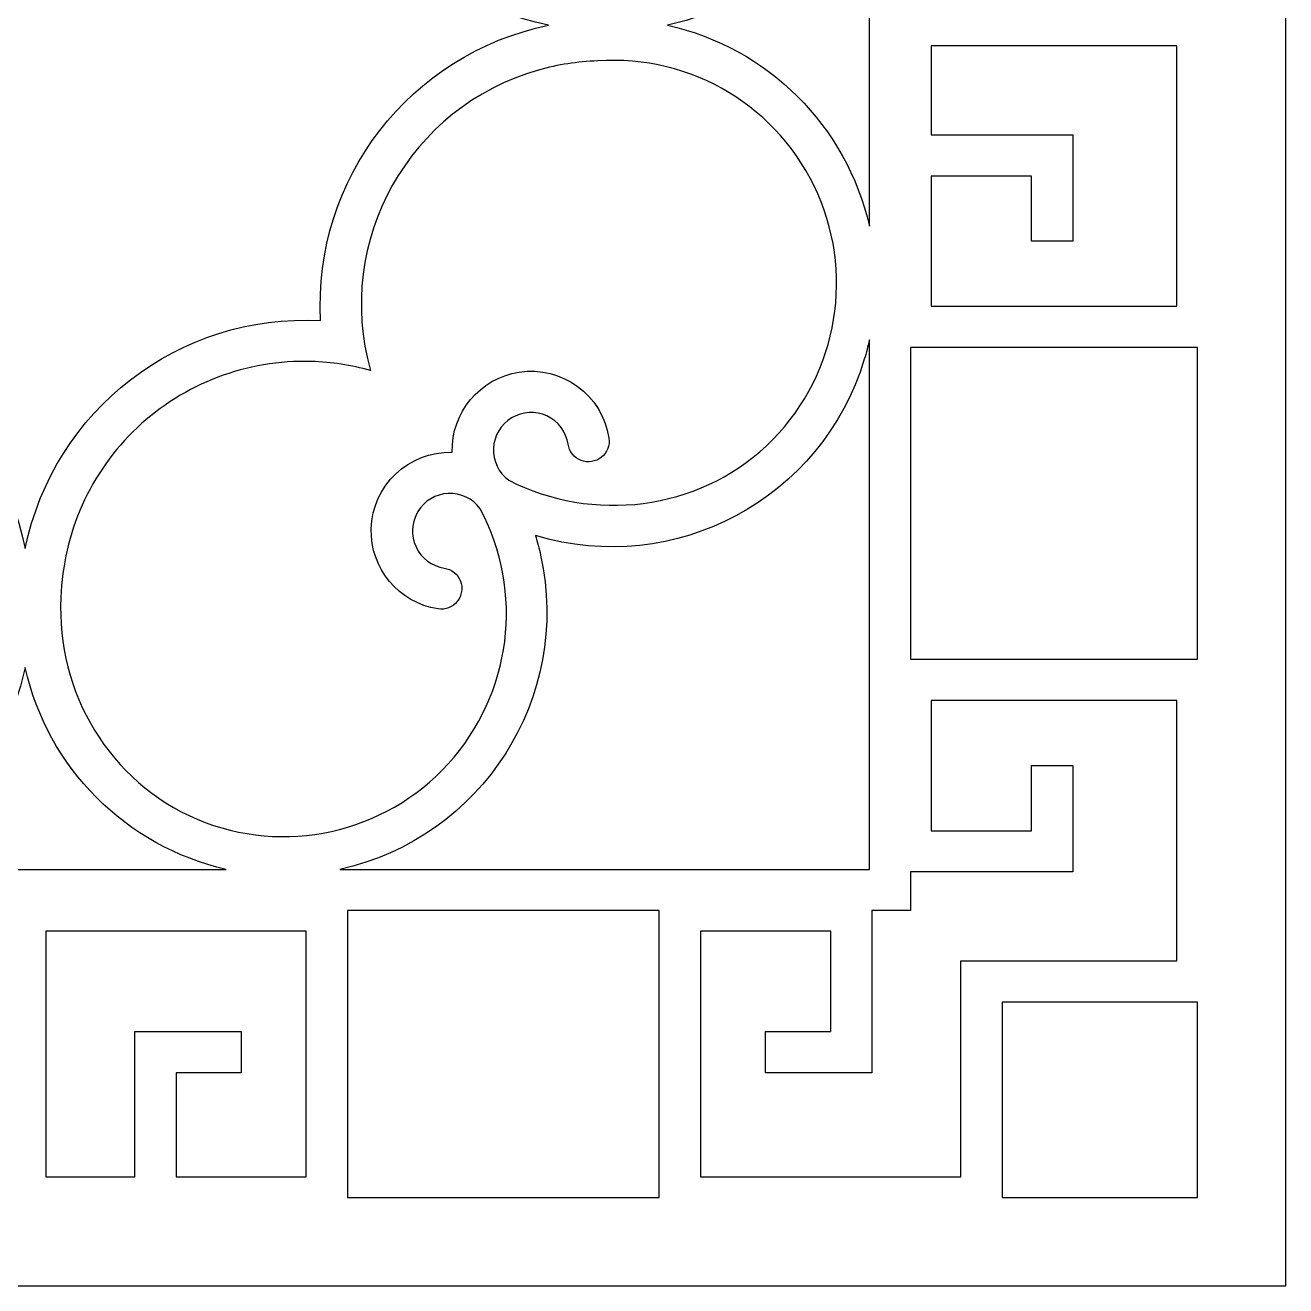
# Model space of a CAD drawing. Header units: centimetres. Extents: x -7.3 to 5.9, y -13.2 to 13.4.
# Drawn here: x -0.73 to 5.85, y 0.24 to 6.82 of the extents above; entities that cross this region are included whole.
import ezdxf

# ---------------------------------------------------------------- set-up
doc = ezdxf.new("R2010")
doc.units = ezdxf.units.CM
doc.header["$MEASUREMENT"] = 0

msp = doc.modelspace()

# ---------------------------------------------------------------- linework, layer by layer
at = {"color": 177}
for points, knots in [([(-7.31276, 13.40234), (-7.31276, 13.40234), (5.8509, 13.40235), (5.8509, 13.40235), (5.8509, 13.40235), (5.8509, 13.40235), (5.8509, 0.23868), (5.8509, 0.23868), (5.8509, 0.23868), (5.8509, 0.23868), (-7.31276, 0.23868), (-7.31276, 0.23868), (-7.31276, 0.23868), (-7.31276, 0.23868), (-7.31276, 13.40235), (-7.31276, 13.40235), (-7.31276, 13.40235), (-7.31276, 13.40235), (-7.31276, 13.40234), (-7.31276, 13.40234)], [0, 0, 0, 0, 0.1666667, 0.1666667, 0.1666667, 0.1666667, 0.3333333, 0.3333333, 0.3333333, 0.3333333, 0.5, 0.5, 0.5, 0.5, 0.6666667, 0.6666667, 0.6666667, 0.6666667, 1, 1, 1, 1]), ([(-0.73095, 4.08802), (-0.88013, 4.81197), (-1.53486, 5.31809), (-2.27295, 5.27847), (-2.27295, 5.27847), (-2.23401, 6.0166), (-2.73927, 6.67198), (-3.46334, 6.82054), (-3.46334, 6.82054), (-2.73944, 6.96977), (-2.23336, 7.62448), (-2.27295, 8.36254), (-2.27295, 8.36254), (-1.53482, 8.32357), (-0.87944, 8.82885), (-0.73095, 9.55294), (-0.73095, 9.55294), (-0.58172, 8.82903), (0.07299, 8.32295), (0.81107, 8.36254), (0.81107, 8.36254), (0.77215, 7.62442), (1.27742, 6.96906), (2.00149, 6.82054), (2.00149, 6.82054), (1.27757, 6.67129), (0.7715, 6.01655), (0.81111, 5.27847), (0.81111, 5.27847), (0.07298, 5.31744), (-0.58242, 4.81218), (-0.73095, 4.0881), (-0.73095, 4.0881), (-0.73095, 4.0881), (-0.73095, 4.08802), (-0.73095, 4.08802)], [0, 0, 0, 0, 0.1, 0.1, 0.1, 0.1, 0.2, 0.2, 0.2, 0.2, 0.3, 0.3, 0.3, 0.3, 0.4, 0.4, 0.4, 0.4, 0.5, 0.5, 0.5, 0.5, 0.6, 0.6, 0.6, 0.6, 0.7, 0.7, 0.7, 0.7, 0.8, 0.8, 0.8, 0.8, 1, 1, 1, 1]), ([(3.67672, 5.77068), (3.55736, 6.29491), (3.14757, 6.70345), (2.62282, 6.82054), (2.62282, 6.82054), (3.1475, 6.9379), (3.55761, 7.34611), (3.67672, 7.8704), (3.67672, 7.8704), (3.67672, 7.8704), (3.6767, 5.77066), (3.6767, 5.77066), (3.6767, 5.77066), (3.6767, 5.77066), (3.67672, 5.77068), (3.67672, 5.77068)], [0, 0, 0, 0, 0.2, 0.2, 0.2, 0.2, 0.4, 0.4, 0.4, 0.4, 0.6, 0.6, 0.6, 0.6, 1, 1, 1, 1]), ([(1.07214, 5.01748), (0.88078, 5.69233), (1.27426, 6.39498), (1.94909, 6.58637), (1.94909, 6.58637), (2.04962, 6.61476), (2.15328, 6.63067), (2.25768, 6.63374), (2.25768, 6.63374), (2.74905, 6.66906), (3.20946, 6.39131), (3.40739, 5.9402), (3.40739, 5.9402), (3.60531, 5.48908), (3.49791, 4.96221), (3.1392, 4.62456), (3.1392, 4.62456), (2.78047, 4.2869), (2.23169, 4.22012), (1.79336, 4.44495), (1.79336, 4.44495), (1.7408, 4.48376), (1.71104, 4.54621), (1.71403, 4.61148), (1.71403, 4.61148), (1.71701, 4.67675), (1.7528, 4.73652), (1.80868, 4.77038), (1.80868, 4.77038), (1.86457, 4.80423), (1.93367, 4.80798), (1.9929, 4.78037), (1.9929, 4.78037), (2.05212, 4.75275), (2.09376, 4.69686), (2.10375, 4.63228), (2.10375, 4.63228), (2.1096, 4.59422), (2.13532, 4.56218), (2.17121, 4.54822), (2.17121, 4.54822), (2.2071, 4.53427), (2.24771, 4.54053), (2.27773, 4.56464), (2.27773, 4.56464), (2.30775, 4.58875), (2.32264, 4.62701), (2.31678, 4.66507), (2.31678, 4.66507), (2.28202, 4.88983), (2.0722, 5.04398), (1.8474, 5.00933), (1.8474, 5.00933), (1.64263, 4.97696), (1.49344, 4.79838), (1.49846, 4.59113), (1.49846, 4.59113), (1.2711, 4.59717), (1.08184, 4.41837), (1.07561, 4.19102), (1.07561, 4.19102), (1.07071, 3.98373), (1.2197, 3.80493), (1.42454, 3.77281), (1.42454, 3.77281), (1.4626, 3.76696), (1.50089, 3.78185), (1.52498, 3.81189), (1.52498, 3.81189), (1.54908, 3.84192), (1.55532, 3.88253), (1.54135, 3.9184), (1.54135, 3.9184), (1.52739, 3.95428), (1.49537, 3.97998), (1.45731, 3.98583), (1.45731, 3.98583), (1.39274, 3.99568), (1.33732, 4.03709), (1.30955, 4.09622), (1.30955, 4.09622), (1.28177, 4.15534), (1.28558, 4.22489), (1.31922, 4.28089), (1.31922, 4.28089), (1.35288, 4.33691), (1.41226, 4.37245), (1.47754, 4.37563), (1.47754, 4.37563), (1.54282, 4.3788), (1.60571, 4.34874), (1.64464, 4.29624), (1.64464, 4.29624), (1.87647, 3.86152), (1.80961, 3.32793), (1.47768, 2.96385), (1.47768, 2.96385), (1.14575, 2.59977), (0.6206, 2.48401), (0.16635, 2.67478), (0.16635, 2.67478), (-0.28788, 2.86555), (-0.57172, 3.34001), (-0.54415, 3.83192), (-0.54415, 3.83192), (-0.53446, 4.16862), (-0.3914, 4.48769), (-0.14645, 4.71891), (-0.14645, 4.71891), (0.09849, 4.95014), (0.42687, 5.07454), (0.76358, 5.06483), (0.76358, 5.06483), (0.868, 5.06182), (0.97167, 5.0459), (1.07218, 5.01744), (1.07218, 5.01744), (1.07218, 5.01744), (1.07214, 5.01748), (1.07214, 5.01748)], [0, 0, 0, 0, 0.0322581, 0.0322581, 0.0322581, 0.0322581, 0.0645161, 0.0645161, 0.0645161, 0.0645161, 0.0967742, 0.0967742, 0.0967742, 0.0967742, 0.1290323, 0.1290323, 0.1290323, 0.1290323, 0.1612903, 0.1612903, 0.1612903, 0.1612903, 0.1935484, 0.1935484, 0.1935484, 0.1935484, 0.2258065, 0.2258065, 0.2258065, 0.2258065, 0.2580645, 0.2580645, 0.2580645, 0.2580645, 0.2903226, 0.2903226, 0.2903226, 0.2903226, 0.3225806, 0.3225806, 0.3225806, 0.3225806, 0.3548387, 0.3548387, 0.3548387, 0.3548387, 0.3870968, 0.3870968, 0.3870968, 0.3870968, 0.4193548, 0.4193548, 0.4193548, 0.4193548, 0.4516129, 0.4516129, 0.4516129, 0.4516129, 0.483871, 0.483871, 0.483871, 0.483871, 0.516129, 0.516129, 0.516129, 0.516129, 0.5483871, 0.5483871, 0.5483871, 0.5483871, 0.5806452, 0.5806452, 0.5806452, 0.5806452, 0.6129032, 0.6129032, 0.6129032, 0.6129032, 0.6451613, 0.6451613, 0.6451613, 0.6451613, 0.6774194, 0.6774194, 0.6774194, 0.6774194, 0.7096774, 0.7096774, 0.7096774, 0.7096774, 0.7419355, 0.7419355, 0.7419355, 0.7419355, 0.7741935, 0.7741935, 0.7741935, 0.7741935, 0.8064516, 0.8064516, 0.8064516, 0.8064516, 0.8387097, 0.8387097, 0.8387097, 0.8387097, 0.8709677, 0.8709677, 0.8709677, 0.8709677, 0.9032258, 0.9032258, 0.9032258, 0.9032258, 0.9354839, 0.9354839, 0.9354839, 0.9354839, 1, 1, 1, 1]), ([(3.99991, 6.03265), (3.99991, 6.03265), (4.52379, 6.03265), (4.52379, 6.03265), (4.52379, 6.03265), (4.52379, 6.03265), (4.5238, 5.69271), (4.5238, 5.69271), (4.5238, 5.69271), (4.5238, 5.69271), (4.73929, 5.69271), (4.73929, 5.69271), (4.73929, 5.69271), (4.73929, 5.69271), (4.73929, 6.24819), (4.73929, 6.24819), (4.73929, 6.24819), (4.73929, 6.24819), (3.99991, 6.24819), (3.99991, 6.24819), (3.99991, 6.24819), (3.99991, 6.24819), (3.99991, 6.71278), (3.99991, 6.71278), (3.99991, 6.71278), (3.99991, 6.71278), (5.28266, 6.71278), (5.28266, 6.71278), (5.28266, 6.71278), (5.28266, 6.71278), (5.28264, 5.35272), (5.28264, 5.35272), (5.28264, 5.35272), (5.28264, 5.35272), (3.99991, 5.35272), (3.99991, 5.35272), (3.99991, 5.35272), (3.99991, 5.35272), (3.99991, 6.03265), (3.99991, 6.03265)], [0, 0, 0, 0, 0.0909091, 0.0909091, 0.0909091, 0.0909091, 0.1818182, 0.1818182, 0.1818182, 0.1818182, 0.2727273, 0.2727273, 0.2727273, 0.2727273, 0.3636364, 0.3636364, 0.3636364, 0.3636364, 0.4545455, 0.4545455, 0.4545455, 0.4545455, 0.5454545, 0.5454545, 0.5454545, 0.5454545, 0.6363636, 0.6363636, 0.6363636, 0.6363636, 0.7272727, 0.7272727, 0.7272727, 0.7272727, 0.8181818, 0.8181818, 0.8181818, 0.8181818, 1, 1, 1, 1]), ([(0.91153, 2.4129), (1.65467, 2.5771), (2.12439, 3.31092), (1.96023, 4.05407), (1.96023, 4.05407), (1.95265, 4.08832), (1.94381, 4.12228), (1.93372, 4.15587), (1.93372, 4.15587), (2.66249, 3.93642), (3.43069, 4.34758), (3.65024, 5.07632), (3.65024, 5.07632), (3.66033, 5.10992), (3.66916, 5.14389), (3.67672, 5.17815), (3.67672, 5.17815), (3.67672, 5.17815), (3.6767, 2.41289), (3.6767, 2.41289), (3.6767, 2.41289), (3.6767, 2.41289), (0.91148, 2.41289), (0.91148, 2.41289), (0.91148, 2.41289), (0.91148, 2.41289), (0.91153, 2.4129), (0.91153, 2.4129)], [0, 0, 0, 0, 0.125, 0.125, 0.125, 0.125, 0.25, 0.25, 0.25, 0.25, 0.375, 0.375, 0.375, 0.375, 0.5, 0.5, 0.5, 0.5, 0.625, 0.625, 0.625, 0.625, 0.75, 0.75, 0.75, 0.75, 1, 1, 1, 1]), ([(5.39032, 3.51039), (5.39032, 3.51039), (3.89219, 3.51039), (3.89219, 3.51039), (3.89219, 3.51039), (3.89219, 3.51039), (3.89219, 5.13726), (3.89219, 5.13726), (3.89219, 5.13726), (3.89219, 5.13726), (5.39032, 5.13726), (5.39032, 5.13726), (5.39032, 5.13726), (5.39032, 5.13726), (5.39032, 3.51039), (5.39032, 3.51039), (5.39032, 3.51039), (5.39032, 3.51039), (5.39032, 3.51039), (5.39032, 3.51039)], [0, 0, 0, 0, 0.1666667, 0.1666667, 0.1666667, 0.1666667, 0.3333333, 0.3333333, 0.3333333, 0.3333333, 0.5, 0.5, 0.5, 0.5, 0.6666667, 0.6666667, 0.6666667, 0.6666667, 1, 1, 1, 1]), ([(0.31894, 2.41289), (0.31894, 2.41289), (-1.78075, 2.41289), (-1.78075, 2.41289), (-1.78075, 2.41289), (-1.25652, 2.53223), (-0.848, 2.94203), (-0.73095, 3.46677), (-0.73095, 3.46677), (-0.61355, 2.94211), (-0.20533, 2.53201), (0.31894, 2.41289)], [0, 0, 0, 0, 0.25, 0.25, 0.25, 0.25, 0.5, 0.5, 0.5, 0.5, 1, 1, 1, 1]), ([(3.69026, 2.1974), (3.69026, 2.1974), (3.89219, 2.1974), (3.89219, 2.1974), (3.89219, 2.1974), (3.89219, 2.1974), (3.89219, 2.39933), (3.89219, 2.39933), (3.89219, 2.39933), (3.89219, 2.39933), (4.73929, 2.39933), (4.73929, 2.39933), (4.73929, 2.39933), (4.73929, 2.39933), (4.73929, 2.9549), (4.73929, 2.9549), (4.73929, 2.9549), (4.73929, 2.9549), (4.52379, 2.95488), (4.52379, 2.95488), (4.52379, 2.95488), (4.52379, 2.95488), (4.52376, 2.61482), (4.52376, 2.61482), (4.52376, 2.61482), (4.52376, 2.61482), (3.99991, 2.61482), (3.99991, 2.61482), (3.99991, 2.61482), (3.99991, 2.61482), (3.99991, 3.29493), (3.99991, 3.29493), (3.99991, 3.29493), (3.99991, 3.29493), (5.28263, 3.29494), (5.28263, 3.29494), (5.28263, 3.29494), (5.28263, 3.29494), (5.28264, 1.93475), (5.28264, 1.93475), (5.28264, 1.93475), (5.28264, 1.93475), (4.15485, 1.93475), (4.15485, 1.93475), (4.15485, 1.93475), (4.15485, 1.93475), (4.15485, 0.80695), (4.15485, 0.80695), (4.15485, 0.80695), (4.15485, 0.80695), (2.79465, 0.80695), (2.79465, 0.80695), (2.79465, 0.80695), (2.79465, 0.80695), (2.79465, 2.08968), (2.79465, 2.08968), (2.79465, 2.08968), (2.79465, 2.08968), (3.47471, 2.08968), (3.47471, 2.08968), (3.47471, 2.08968), (3.47471, 2.08968), (3.47471, 1.5658), (3.47471, 1.5658), (3.47471, 1.5658), (3.47471, 1.5658), (3.13471, 1.5658), (3.13471, 1.5658), (3.13471, 1.5658), (3.13471, 1.5658), (3.13471, 1.3503), (3.13471, 1.3503), (3.13471, 1.3503), (3.13471, 1.3503), (3.69026, 1.3503), (3.69026, 1.3503), (3.69026, 1.3503), (3.69026, 1.3503), (3.69026, 2.1974), (3.69026, 2.1974)], [0, 0, 0, 0, 0.047619, 0.047619, 0.047619, 0.047619, 0.0952381, 0.0952381, 0.0952381, 0.0952381, 0.1428571, 0.1428571, 0.1428571, 0.1428571, 0.1904762, 0.1904762, 0.1904762, 0.1904762, 0.2380952, 0.2380952, 0.2380952, 0.2380952, 0.2857143, 0.2857143, 0.2857143, 0.2857143, 0.3333333, 0.3333333, 0.3333333, 0.3333333, 0.3809524, 0.3809524, 0.3809524, 0.3809524, 0.4285714, 0.4285714, 0.4285714, 0.4285714, 0.4761905, 0.4761905, 0.4761905, 0.4761905, 0.5238095, 0.5238095, 0.5238095, 0.5238095, 0.5714286, 0.5714286, 0.5714286, 0.5714286, 0.6190476, 0.6190476, 0.6190476, 0.6190476, 0.6666667, 0.6666667, 0.6666667, 0.6666667, 0.7142857, 0.7142857, 0.7142857, 0.7142857, 0.7619048, 0.7619048, 0.7619048, 0.7619048, 0.8095238, 0.8095238, 0.8095238, 0.8095238, 0.8571429, 0.8571429, 0.8571429, 0.8571429, 0.9047619, 0.9047619, 0.9047619, 0.9047619, 1, 1, 1, 1]), ([(0.95233, 2.1974), (0.95233, 2.1974), (2.5792, 2.1974), (2.5792, 2.1974), (2.5792, 2.1974), (2.5792, 2.1974), (2.5792, 0.6993), (2.5792, 0.6993), (2.5792, 0.6993), (2.5792, 0.6993), (0.95233, 0.69929), (0.95233, 0.69929), (0.95233, 0.69929), (0.95233, 0.69929), (0.95233, 2.1974), (0.95233, 2.1974)], [0, 0, 0, 0, 0.2, 0.2, 0.2, 0.2, 0.4, 0.4, 0.4, 0.4, 0.6, 0.6, 0.6, 0.6, 1, 1, 1, 1]), ([(0.05694, 0.80695), (0.05694, 0.80695), (0.05694, 1.35031), (0.05694, 1.35031), (0.05694, 1.35031), (0.05694, 1.35031), (0.39688, 1.3503), (0.39688, 1.3503), (0.39688, 1.3503), (0.39688, 1.3503), (0.39688, 1.5658), (0.39688, 1.5658), (0.39688, 1.5658), (0.39688, 1.5658), (-0.15858, 1.5658), (-0.15858, 1.5658), (-0.15858, 1.5658), (-0.15858, 1.5658), (-0.15858, 0.80695), (-0.15858, 0.80695), (-0.15858, 0.80695), (-0.15858, 0.80695), (-0.62319, 0.80695), (-0.62319, 0.80695), (-0.62319, 0.80695), (-0.62319, 0.80695), (-0.62319, 2.08968), (-0.62319, 2.08968), (-0.62319, 2.08968), (-0.62319, 2.08968), (0.73687, 2.08968), (0.73687, 2.08968), (0.73687, 2.08968), (0.73687, 2.08968), (0.73687, 0.80695), (0.73687, 0.80695), (0.73687, 0.80695), (0.73687, 0.80695), (0.05694, 0.80695), (0.05694, 0.80695)], [0, 0, 0, 0, 0.0909091, 0.0909091, 0.0909091, 0.0909091, 0.1818182, 0.1818182, 0.1818182, 0.1818182, 0.2727273, 0.2727273, 0.2727273, 0.2727273, 0.3636364, 0.3636364, 0.3636364, 0.3636364, 0.4545455, 0.4545455, 0.4545455, 0.4545455, 0.5454545, 0.5454545, 0.5454545, 0.5454545, 0.6363636, 0.6363636, 0.6363636, 0.6363636, 0.7272727, 0.7272727, 0.7272727, 0.7272727, 0.8181818, 0.8181818, 0.8181818, 0.8181818, 1, 1, 1, 1]), ([(4.3703, 0.69929), (4.3703, 0.69929), (4.3703, 1.71929), (4.3703, 1.71929), (4.3703, 1.71929), (4.3703, 1.71929), (5.39032, 1.71929), (5.39032, 1.71929), (5.39032, 1.71929), (5.39032, 1.71929), (5.39032, 0.69929), (5.39032, 0.69929), (5.39032, 0.69929), (5.39032, 0.69929), (4.3703, 0.69929), (4.3703, 0.69929)], [0, 0, 0, 0, 0.2, 0.2, 0.2, 0.2, 0.4, 0.4, 0.4, 0.4, 0.6, 0.6, 0.6, 0.6, 1, 1, 1, 1])]:
    msp.add_open_spline(points, degree=3, knots=knots, dxfattribs=at)
at = {"lineweight": 9}
for points, knots in [([(-7.31276, 13.40234), (-7.31276, 13.40234), (5.8509, 13.40235), (5.8509, 13.40235), (5.8509, 13.40235), (5.8509, 13.40235), (5.8509, 0.23868), (5.8509, 0.23868), (5.8509, 0.23868), (5.8509, 0.23868), (-7.31276, 0.23868), (-7.31276, 0.23868), (-7.31276, 0.23868), (-7.31276, 0.23868), (-7.31276, 13.40235), (-7.31276, 13.40235)], [0, 0, 0, 0, 0.2, 0.2, 0.2, 0.2, 0.4, 0.4, 0.4, 0.4, 0.6, 0.6, 0.6, 0.6, 1, 1, 1, 1]), ([(-0.73095, 4.08802), (-0.88013, 4.81197), (-1.53486, 5.31809), (-2.27295, 5.27847), (-2.27295, 5.27847), (-2.23401, 6.0166), (-2.73927, 6.67198), (-3.46334, 6.82054), (-3.46334, 6.82054), (-2.73944, 6.96977), (-2.23336, 7.62448), (-2.27295, 8.36254), (-2.27295, 8.36254), (-1.53482, 8.32357), (-0.87944, 8.82885), (-0.73095, 9.55294), (-0.73095, 9.55294), (-0.58172, 8.82903), (0.07299, 8.32295), (0.81107, 8.36254), (0.81107, 8.36254), (0.77215, 7.62442), (1.27742, 6.96906), (2.00149, 6.82054), (2.00149, 6.82054), (1.27757, 6.67129), (0.7715, 6.01655), (0.81111, 5.27847), (0.81111, 5.27847), (0.07298, 5.31744), (-0.58242, 4.81218), (-0.73095, 4.0881)], [0, 0, 0, 0, 0.1111111, 0.1111111, 0.1111111, 0.1111111, 0.2222222, 0.2222222, 0.2222222, 0.2222222, 0.3333333, 0.3333333, 0.3333333, 0.3333333, 0.4444444, 0.4444444, 0.4444444, 0.4444444, 0.5555556, 0.5555556, 0.5555556, 0.5555556, 0.6666667, 0.6666667, 0.6666667, 0.6666667, 0.7777778, 0.7777778, 0.7777778, 0.7777778, 1, 1, 1, 1]), ([(3.67672, 5.77068), (3.55736, 6.29491), (3.14757, 6.70345), (2.62282, 6.82054), (2.62282, 6.82054), (3.1475, 6.9379), (3.55761, 7.34611), (3.67672, 7.8704), (3.67672, 7.8704), (3.67672, 7.8704), (3.6767, 5.77066), (3.6767, 5.77066)], [0, 0, 0, 0, 0.25, 0.25, 0.25, 0.25, 0.5, 0.5, 0.5, 0.5, 1, 1, 1, 1]), ([(1.07214, 5.01748), (0.88078, 5.69233), (1.27426, 6.39498), (1.94909, 6.58637), (1.94909, 6.58637), (2.04962, 6.61476), (2.15328, 6.63067), (2.25768, 6.63374), (2.25768, 6.63374), (2.74905, 6.66906), (3.20946, 6.39131), (3.40739, 5.9402), (3.40739, 5.9402), (3.60531, 5.48908), (3.49791, 4.96221), (3.1392, 4.62456), (3.1392, 4.62456), (2.78047, 4.2869), (2.23169, 4.22012), (1.79336, 4.44495), (1.79336, 4.44495), (1.7408, 4.48376), (1.71104, 4.54621), (1.71403, 4.61148), (1.71403, 4.61148), (1.71701, 4.67675), (1.7528, 4.73652), (1.80868, 4.77038), (1.80868, 4.77038), (1.86457, 4.80423), (1.93367, 4.80798), (1.9929, 4.78037), (1.9929, 4.78037), (2.05212, 4.75275), (2.09376, 4.69686), (2.10375, 4.63228), (2.10375, 4.63228), (2.1096, 4.59422), (2.13532, 4.56218), (2.17121, 4.54822), (2.17121, 4.54822), (2.2071, 4.53427), (2.24771, 4.54053), (2.27773, 4.56464), (2.27773, 4.56464), (2.30775, 4.58875), (2.32264, 4.62701), (2.31678, 4.66507), (2.31678, 4.66507), (2.28202, 4.88983), (2.0722, 5.04398), (1.8474, 5.00933), (1.8474, 5.00933), (1.64263, 4.97696), (1.49344, 4.79838), (1.49846, 4.59113), (1.49846, 4.59113), (1.2711, 4.59717), (1.08184, 4.41837), (1.07561, 4.19102), (1.07561, 4.19102), (1.07071, 3.98373), (1.2197, 3.80493), (1.42454, 3.77281), (1.42454, 3.77281), (1.4626, 3.76696), (1.50089, 3.78185), (1.52498, 3.81189), (1.52498, 3.81189), (1.54908, 3.84192), (1.55532, 3.88253), (1.54135, 3.9184), (1.54135, 3.9184), (1.52739, 3.95428), (1.49537, 3.97998), (1.45731, 3.98583), (1.45731, 3.98583), (1.39274, 3.99568), (1.33732, 4.03709), (1.30955, 4.09622), (1.30955, 4.09622), (1.28177, 4.15534), (1.28558, 4.22489), (1.31922, 4.28089), (1.31922, 4.28089), (1.35288, 4.33691), (1.41226, 4.37245), (1.47754, 4.37563), (1.47754, 4.37563), (1.54282, 4.3788), (1.60571, 4.34874), (1.64464, 4.29624), (1.64464, 4.29624), (1.87647, 3.86152), (1.80961, 3.32793), (1.47768, 2.96385), (1.47768, 2.96385), (1.14575, 2.59977), (0.6206, 2.48401), (0.16635, 2.67478), (0.16635, 2.67478), (-0.28788, 2.86555), (-0.57172, 3.34001), (-0.54415, 3.83192), (-0.54415, 3.83192), (-0.53446, 4.16862), (-0.3914, 4.48769), (-0.14645, 4.71891), (-0.14645, 4.71891), (0.09849, 4.95014), (0.42687, 5.07454), (0.76358, 5.06483), (0.76358, 5.06483), (0.868, 5.06182), (0.97167, 5.0459), (1.07218, 5.01744)], [0, 0, 0, 0, 0.0333333, 0.0333333, 0.0333333, 0.0333333, 0.0666667, 0.0666667, 0.0666667, 0.0666667, 0.1, 0.1, 0.1, 0.1, 0.1333333, 0.1333333, 0.1333333, 0.1333333, 0.1666667, 0.1666667, 0.1666667, 0.1666667, 0.2, 0.2, 0.2, 0.2, 0.2333333, 0.2333333, 0.2333333, 0.2333333, 0.2666667, 0.2666667, 0.2666667, 0.2666667, 0.3, 0.3, 0.3, 0.3, 0.3333333, 0.3333333, 0.3333333, 0.3333333, 0.3666667, 0.3666667, 0.3666667, 0.3666667, 0.4, 0.4, 0.4, 0.4, 0.4333333, 0.4333333, 0.4333333, 0.4333333, 0.4666667, 0.4666667, 0.4666667, 0.4666667, 0.5, 0.5, 0.5, 0.5, 0.5333333, 0.5333333, 0.5333333, 0.5333333, 0.5666667, 0.5666667, 0.5666667, 0.5666667, 0.6, 0.6, 0.6, 0.6, 0.6333333, 0.6333333, 0.6333333, 0.6333333, 0.6666667, 0.6666667, 0.6666667, 0.6666667, 0.7, 0.7, 0.7, 0.7, 0.7333333, 0.7333333, 0.7333333, 0.7333333, 0.7666667, 0.7666667, 0.7666667, 0.7666667, 0.8, 0.8, 0.8, 0.8, 0.8333333, 0.8333333, 0.8333333, 0.8333333, 0.8666667, 0.8666667, 0.8666667, 0.8666667, 0.9, 0.9, 0.9, 0.9, 0.9333333, 0.9333333, 0.9333333, 0.9333333, 1, 1, 1, 1]), ([(3.99991, 6.03265), (3.99991, 6.03265), (4.52379, 6.03265), (4.52379, 6.03265), (4.52379, 6.03265), (4.52379, 6.03265), (4.5238, 5.69271), (4.5238, 5.69271), (4.5238, 5.69271), (4.5238, 5.69271), (4.73929, 5.69271), (4.73929, 5.69271), (4.73929, 5.69271), (4.73929, 5.69271), (4.73929, 6.24819), (4.73929, 6.24819), (4.73929, 6.24819), (4.73929, 6.24819), (3.99991, 6.24819), (3.99991, 6.24819), (3.99991, 6.24819), (3.99991, 6.24819), (3.99991, 6.71278), (3.99991, 6.71278), (3.99991, 6.71278), (3.99991, 6.71278), (5.28266, 6.71278), (5.28266, 6.71278), (5.28266, 6.71278), (5.28266, 6.71278), (5.28264, 5.35272), (5.28264, 5.35272), (5.28264, 5.35272), (5.28264, 5.35272), (3.99991, 5.35272), (3.99991, 5.35272), (3.99991, 5.35272), (3.99991, 5.35272), (3.99991, 6.03265), (3.99991, 6.03265)], [0, 0, 0, 0, 0.0909091, 0.0909091, 0.0909091, 0.0909091, 0.1818182, 0.1818182, 0.1818182, 0.1818182, 0.2727273, 0.2727273, 0.2727273, 0.2727273, 0.3636364, 0.3636364, 0.3636364, 0.3636364, 0.4545455, 0.4545455, 0.4545455, 0.4545455, 0.5454545, 0.5454545, 0.5454545, 0.5454545, 0.6363636, 0.6363636, 0.6363636, 0.6363636, 0.7272727, 0.7272727, 0.7272727, 0.7272727, 0.8181818, 0.8181818, 0.8181818, 0.8181818, 1, 1, 1, 1]), ([(0.91153, 2.4129), (1.65467, 2.5771), (2.12439, 3.31092), (1.96023, 4.05407), (1.96023, 4.05407), (1.95265, 4.08832), (1.94381, 4.12228), (1.93372, 4.15587), (1.93372, 4.15587), (2.66249, 3.93642), (3.43069, 4.34758), (3.65024, 5.07632), (3.65024, 5.07632), (3.66033, 5.10992), (3.66916, 5.14389), (3.67672, 5.17815), (3.67672, 5.17815), (3.67672, 5.17815), (3.6767, 2.41289), (3.6767, 2.41289), (3.6767, 2.41289), (3.6767, 2.41289), (0.91148, 2.41289), (0.91148, 2.41289)], [0, 0, 0, 0, 0.1428571, 0.1428571, 0.1428571, 0.1428571, 0.2857143, 0.2857143, 0.2857143, 0.2857143, 0.4285714, 0.4285714, 0.4285714, 0.4285714, 0.5714286, 0.5714286, 0.5714286, 0.5714286, 0.7142857, 0.7142857, 0.7142857, 0.7142857, 1, 1, 1, 1]), ([(5.39032, 3.51039), (5.39032, 3.51039), (3.89219, 3.51039), (3.89219, 3.51039), (3.89219, 3.51039), (3.89219, 3.51039), (3.89219, 5.13726), (3.89219, 5.13726), (3.89219, 5.13726), (3.89219, 5.13726), (5.39032, 5.13726), (5.39032, 5.13726), (5.39032, 5.13726), (5.39032, 5.13726), (5.39032, 3.51039), (5.39032, 3.51039)], [0, 0, 0, 0, 0.2, 0.2, 0.2, 0.2, 0.4, 0.4, 0.4, 0.4, 0.6, 0.6, 0.6, 0.6, 1, 1, 1, 1]), ([(0.31894, 2.41289), (0.31894, 2.41289), (-1.78075, 2.41289), (-1.78075, 2.41289), (-1.78075, 2.41289), (-1.25652, 2.53223), (-0.848, 2.94203), (-0.73095, 3.46677), (-0.73095, 3.46677), (-0.61355, 2.94211), (-0.20533, 2.53201), (0.31894, 2.41289)], [0, 0, 0, 0, 0.25, 0.25, 0.25, 0.25, 0.5, 0.5, 0.5, 0.5, 1, 1, 1, 1]), ([(3.69026, 2.1974), (3.69026, 2.1974), (3.89219, 2.1974), (3.89219, 2.1974), (3.89219, 2.1974), (3.89219, 2.1974), (3.89219, 2.39933), (3.89219, 2.39933), (3.89219, 2.39933), (3.89219, 2.39933), (4.73929, 2.39933), (4.73929, 2.39933), (4.73929, 2.39933), (4.73929, 2.39933), (4.73929, 2.9549), (4.73929, 2.9549), (4.73929, 2.9549), (4.73929, 2.9549), (4.52379, 2.95488), (4.52379, 2.95488), (4.52379, 2.95488), (4.52379, 2.95488), (4.52376, 2.61482), (4.52376, 2.61482), (4.52376, 2.61482), (4.52376, 2.61482), (3.99991, 2.61482), (3.99991, 2.61482), (3.99991, 2.61482), (3.99991, 2.61482), (3.99991, 3.29493), (3.99991, 3.29493), (3.99991, 3.29493), (3.99991, 3.29493), (5.28263, 3.29494), (5.28263, 3.29494), (5.28263, 3.29494), (5.28263, 3.29494), (5.28264, 1.93475), (5.28264, 1.93475), (5.28264, 1.93475), (5.28264, 1.93475), (4.15485, 1.93475), (4.15485, 1.93475), (4.15485, 1.93475), (4.15485, 1.93475), (4.15485, 0.80695), (4.15485, 0.80695), (4.15485, 0.80695), (4.15485, 0.80695), (2.79465, 0.80695), (2.79465, 0.80695), (2.79465, 0.80695), (2.79465, 0.80695), (2.79465, 2.08968), (2.79465, 2.08968), (2.79465, 2.08968), (2.79465, 2.08968), (3.47471, 2.08968), (3.47471, 2.08968), (3.47471, 2.08968), (3.47471, 2.08968), (3.47471, 1.5658), (3.47471, 1.5658), (3.47471, 1.5658), (3.47471, 1.5658), (3.13471, 1.5658), (3.13471, 1.5658), (3.13471, 1.5658), (3.13471, 1.5658), (3.13471, 1.3503), (3.13471, 1.3503), (3.13471, 1.3503), (3.13471, 1.3503), (3.69026, 1.3503), (3.69026, 1.3503), (3.69026, 1.3503), (3.69026, 1.3503), (3.69026, 2.1974), (3.69026, 2.1974)], [0, 0, 0, 0, 0.047619, 0.047619, 0.047619, 0.047619, 0.0952381, 0.0952381, 0.0952381, 0.0952381, 0.1428571, 0.1428571, 0.1428571, 0.1428571, 0.1904762, 0.1904762, 0.1904762, 0.1904762, 0.2380952, 0.2380952, 0.2380952, 0.2380952, 0.2857143, 0.2857143, 0.2857143, 0.2857143, 0.3333333, 0.3333333, 0.3333333, 0.3333333, 0.3809524, 0.3809524, 0.3809524, 0.3809524, 0.4285714, 0.4285714, 0.4285714, 0.4285714, 0.4761905, 0.4761905, 0.4761905, 0.4761905, 0.5238095, 0.5238095, 0.5238095, 0.5238095, 0.5714286, 0.5714286, 0.5714286, 0.5714286, 0.6190476, 0.6190476, 0.6190476, 0.6190476, 0.6666667, 0.6666667, 0.6666667, 0.6666667, 0.7142857, 0.7142857, 0.7142857, 0.7142857, 0.7619048, 0.7619048, 0.7619048, 0.7619048, 0.8095238, 0.8095238, 0.8095238, 0.8095238, 0.8571429, 0.8571429, 0.8571429, 0.8571429, 0.9047619, 0.9047619, 0.9047619, 0.9047619, 1, 1, 1, 1]), ([(0.95233, 2.1974), (0.95233, 2.1974), (2.5792, 2.1974), (2.5792, 2.1974), (2.5792, 2.1974), (2.5792, 2.1974), (2.5792, 0.6993), (2.5792, 0.6993), (2.5792, 0.6993), (2.5792, 0.6993), (0.95233, 0.69929), (0.95233, 0.69929), (0.95233, 0.69929), (0.95233, 0.69929), (0.95233, 2.1974), (0.95233, 2.1974)], [0, 0, 0, 0, 0.2, 0.2, 0.2, 0.2, 0.4, 0.4, 0.4, 0.4, 0.6, 0.6, 0.6, 0.6, 1, 1, 1, 1]), ([(0.05694, 0.80695), (0.05694, 0.80695), (0.05694, 1.35031), (0.05694, 1.35031), (0.05694, 1.35031), (0.05694, 1.35031), (0.39688, 1.3503), (0.39688, 1.3503), (0.39688, 1.3503), (0.39688, 1.3503), (0.39688, 1.5658), (0.39688, 1.5658), (0.39688, 1.5658), (0.39688, 1.5658), (-0.15858, 1.5658), (-0.15858, 1.5658), (-0.15858, 1.5658), (-0.15858, 1.5658), (-0.15858, 0.80695), (-0.15858, 0.80695), (-0.15858, 0.80695), (-0.15858, 0.80695), (-0.62319, 0.80695), (-0.62319, 0.80695), (-0.62319, 0.80695), (-0.62319, 0.80695), (-0.62319, 2.08968), (-0.62319, 2.08968), (-0.62319, 2.08968), (-0.62319, 2.08968), (0.73687, 2.08968), (0.73687, 2.08968), (0.73687, 2.08968), (0.73687, 2.08968), (0.73687, 0.80695), (0.73687, 0.80695), (0.73687, 0.80695), (0.73687, 0.80695), (0.05694, 0.80695), (0.05694, 0.80695)], [0, 0, 0, 0, 0.0909091, 0.0909091, 0.0909091, 0.0909091, 0.1818182, 0.1818182, 0.1818182, 0.1818182, 0.2727273, 0.2727273, 0.2727273, 0.2727273, 0.3636364, 0.3636364, 0.3636364, 0.3636364, 0.4545455, 0.4545455, 0.4545455, 0.4545455, 0.5454545, 0.5454545, 0.5454545, 0.5454545, 0.6363636, 0.6363636, 0.6363636, 0.6363636, 0.7272727, 0.7272727, 0.7272727, 0.7272727, 0.8181818, 0.8181818, 0.8181818, 0.8181818, 1, 1, 1, 1]), ([(4.3703, 0.69929), (4.3703, 0.69929), (4.3703, 1.71929), (4.3703, 1.71929), (4.3703, 1.71929), (4.3703, 1.71929), (5.39032, 1.71929), (5.39032, 1.71929), (5.39032, 1.71929), (5.39032, 1.71929), (5.39032, 0.69929), (5.39032, 0.69929), (5.39032, 0.69929), (5.39032, 0.69929), (4.3703, 0.69929), (4.3703, 0.69929)], [0, 0, 0, 0, 0.2, 0.2, 0.2, 0.2, 0.4, 0.4, 0.4, 0.4, 0.6, 0.6, 0.6, 0.6, 1, 1, 1, 1])]:
    msp.add_open_spline(points, degree=3, knots=knots, dxfattribs=at)

doc.saveas('drawing.dxf')
